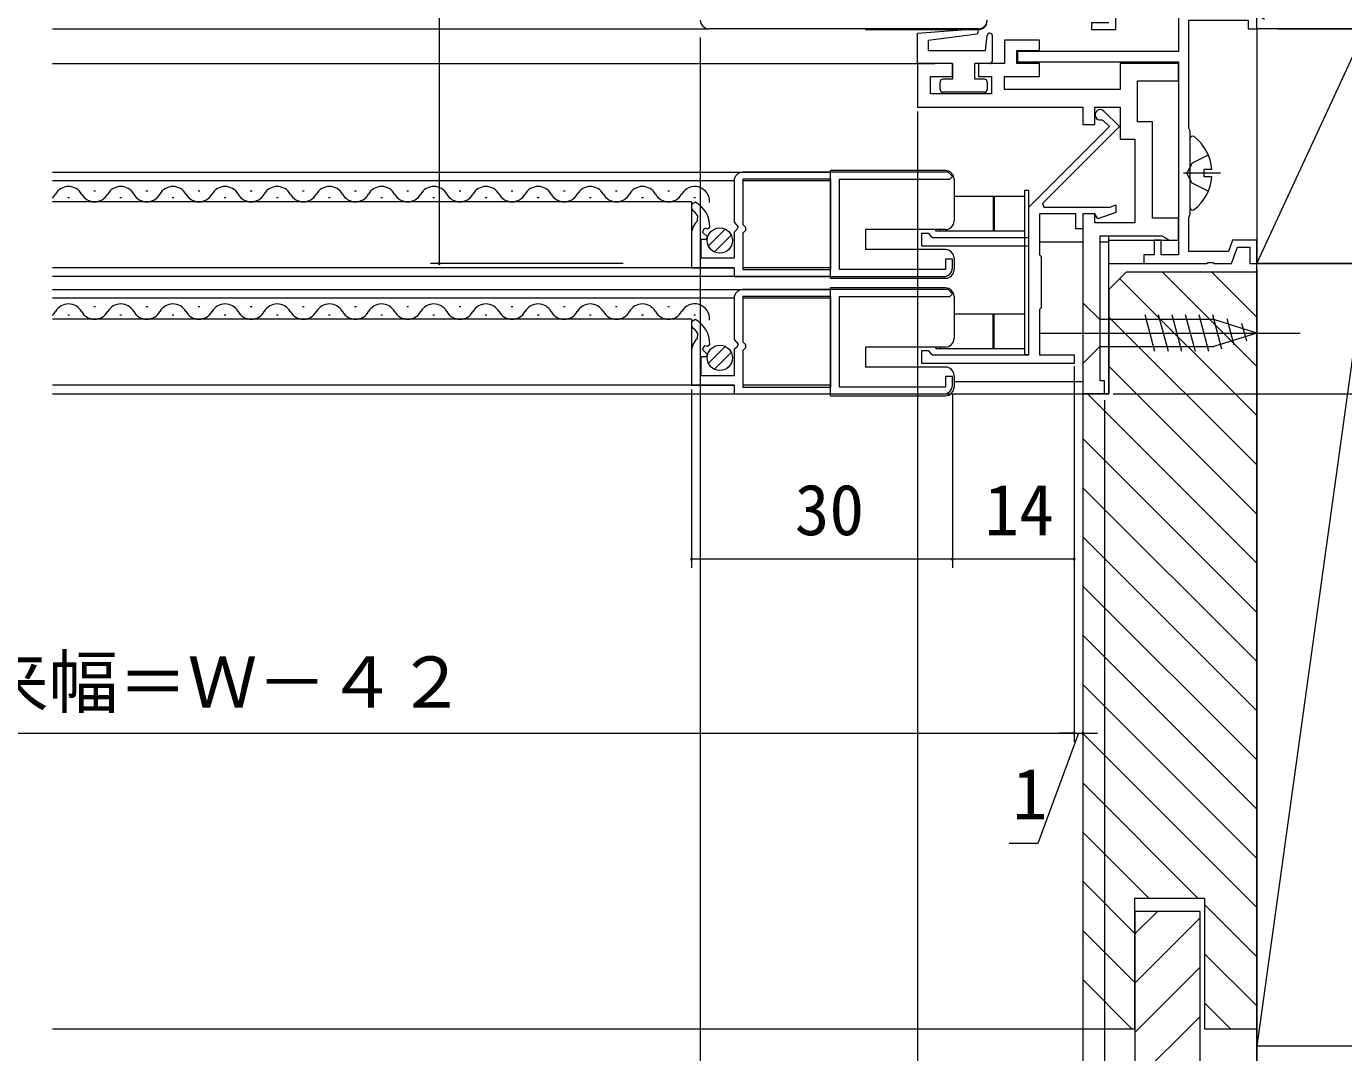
# Model space of a CAD drawing. Units: millimetres, scale not verified. Extents: x -1189 to -189, y -840 to 760.
# Drawn here: x -494.9 to -343.4, y 33.8 to 151.8 of the extents above; entities that cross this region are included whole.
import ezdxf
from ezdxf.enums import TextEntityAlignment as Align

# ---------------------------------------------------------------- set-up
doc = ezdxf.new("R2010")
doc.units = ezdxf.units.MM
doc.header["$LTSCALE"] = 4
doc.linetypes.add('CHAIN2', pattern=[12, 9, -1, 1, -1])
doc.linetypes.add('DASHED3', pattern=[4, 3, -1])
for name, color, linetype, lineweight in [('0-3_YKK_11', 7, 'Continuous', 9), ('0-4_YKK_12', 2, 'Continuous', 9), ('0-5_YSS_K', 3, 'Continuous', 9), ('0-6_YKK_13', 4, 'Continuous', 9), ('0-7_YKK_D', 6, 'Continuous', 9)]:
    doc.layers.add(name, color=color, linetype=linetype, lineweight=lineweight)
doc.styles.add('ＭＳ ゴシック', font='')
doc.styles.get('ＭＳ ゴシック').set_extended_font_data('MS Gothic')

msp = doc.modelspace()

# ---------------------------------------------------------------- linework, layer by layer
at = {"layer": '0-3_YKK_11'}
for p, q in [((-362.418, 183.501), (-362.418, 148.901)), ((-385.418, 151.506), (-416.418, 151.506)), ((-380.918, 148.901), (-380.918, 147.701)), ((-362.418, 148.901), (-380.918, 148.901)), ((-385.418, 147.501), (-385.418, 146.001)), ((-382.418, 147.501), (-385.418, 147.501)), ((-380.918, 147.701), (-362.418, 147.701)), ((-362.418, 147.701), (-362.418, 125.501)), ((-385.418, 146.001), (-383.918, 146.001)), ((-383.918, 146.001), (-383.918, 144.001)), ((-383.918, 144.001), (-390.918, 144.001)), ((-369.118, 144.501), (-382.418, 144.501)), ((-392.418, 142.501), (-373.418, 142.501)), ((-373.418, 142.501), (-373.418, 140.501)), ((-370.994, 142.026), (-369.211, 140.243)), ((-379.618, 130.967), (-370.342, 140.243)), ((-369.211, 140.243), (-378.064, 131.39)), ((-373.418, 140.501), (-372.018, 140.501)), ((-388.914, 135), (-412.514, 135.001)), ((-413.514, 134.001), (-413.514, 129.27)), ((-412.514, 134.201), (-412.514, 129.001)), ((-402.414, 134.2), (-412.514, 134.201)), ((-402.414, 123.801), (-402.414, 134.2)), ((-402.414, 123.801), (-402.414, 134.2)), ((-401.414, 134.2), (-388.714, 134.2)), ((-401.414, 123.801), (-401.414, 134.2)), ((-379.618, 127.501), (-379.618, 130.967)), ((-378.064, 131.39), (-377.904, 131.002)), ((-377.904, 131.002), (-370.271, 131.002)), ((-417.712, 130.009), (-417.782, 129.36)), ((-413.514, 129.27), (-413.061, 128.729)), ((-374.218, 130.202), (-378.418, 130.202)), ((-378.418, 130.202), (-378.418, 125.502)), ((-374.218, 128.502), (-374.218, 130.202)), ((-372.018, 130.202), (-373.418, 130.202)), ((-373.418, 130.202), (-373.418, 128.502)), ((-372.018, 130.201), (-373.418, 130.201)), ((-373.418, 130.201), (-373.418, 109.501)), ((-362.418, 127.201), (-362.418, 129.701)), ((-361.218, 125.901), (-361.218, 129.804)), ((-390.718, 127.501), (-379.618, 127.501)), ((-373.418, 128.502), (-374.218, 128.502)), ((-379.618, 126.501), (-391.918, 126.501)), ((-379.618, 114.002), (-379.618, 126.501)), ((-366.418, 124.501), (-359.177, 124.501)), ((-413.514, 123.001), (-389.414, 123.001)), ((-412.514, 123.801), (-402.414, 123.801)), ((-389.214, 123.801), (-401.414, 123.801)), ((-388.914, 121.5), (-412.514, 121.501)), ((-402.414, 120.701), (-412.514, 120.701)), ((-402.414, 110.301), (-402.414, 120.701)), ((-402.414, 110.301), (-402.414, 120.701)), ((-401.414, 110.301), (-401.414, 120.701)), ((-401.414, 120.701), (-388.714, 120.701)), ((-417.712, 116.509), (-417.782, 115.86)), ((-390.718, 114.002), (-379.618, 114.002)), ((-374.418, 113.002), (-391.918, 113.002)), ((-413.514, 109.501), (-389.414, 109.501)), ((-412.514, 110.301), (-402.414, 110.301)), ((-389.214, 110.301), (-401.414, 110.301)), ((-373.418, 109.501), (-370.918, 109.501))]:
    msp.add_line(p, q, dxfattribs=at)
for points in [[(-370.418, 152.2), (-372.418, 152.2), (-372.418, 151.4), (-369.618, 151.4), (-369.618, 152.9), (-363.418, 152.9)], [(-361.218, 129.804), (-361.143, 130.002), (-361.068, 130.201), (-361.068, 139.701), (-361.128, 139.844), (-361.218, 140.058), (-361.218, 152.501), (-354.418, 152.501), (-354.418, 151.501), (-353.418, 151.501), (-353.418, 152.774), (-353.118, 152.947), (-352.518, 152.601)], [(-382.418, 144.501), (-382.418, 146.001), (-378.418, 146.001), (-378.418, 147.501), (-381.018, 147.501), (-381.018, 149.001), (-378.418, 149.001), (-378.418, 150.201), (-382.418, 150.201), (-382.418, 147.501)], [(-390.918, 144.001), (-390.918, 146.001), (-388.418, 146.001), (-388.418, 147.501), (-392.418, 147.501), (-392.418, 142.501)], [(-362.418, 129.701), (-365.418, 129.701), (-365.418, 140.801), (-367.118, 140.801), (-367.118, 145.501), (-362.418, 145.501), (-362.418, 147.501), (-369.118, 147.501), (-369.118, 144.501)], [(-372.018, 140.501), (-372.018, 142.501), (-369.118, 142.501), (-369.118, 138.801), (-367.418, 138.801), (-367.418, 129.201), (-372.018, 129.201), (-372.018, 130.201)], [(-370.342, 140.243), (-371.03, 140.931), (-371.301, 141.013)], [(-388.714, 134.2), (-388.414, 134.5), (-388.914, 135)], [(-417.967, 131.562), (-418.414, 131.301), (-418.414, 130.83), (-418.285, 130.583)], [(-370.271, 131.002), (-369.618, 131.239), (-369.618, 130.388), (-371.69, 129.634), (-372.018, 130.202)], [(-412.514, 129.001), (-412.214, 128.701), (-412.214, 128.301), (-412.514, 128.001), (-412.514, 123.801)], [(-418.414, 127.901), (-418.414, 124.001), (-413.514, 124.001), (-413.514, 123.001)], [(-413.061, 128.729), (-413.214, 128.401), (-413.514, 128.101), (-413.514, 125.101), (-417.314, 125.101), (-417.314, 127.301), (-416.697, 127.301), (-416.59, 127.56), (-417.155, 128.125), (-416.885, 128.593), (-416.566, 128.508), (-416.314, 128.699)], [(-391.918, 126.501), (-391.918, 128.001), (-391.218, 128.001), (-390.918, 127.701), (-390.718, 127.501)], [(-370.918, 109.501), (-370.918, 111.001), (-371.418, 111.001), (-371.418, 127.701), (-364.351, 127.701), (-363.918, 127.45), (-363.485, 127.201), (-362.418, 127.201)], [(-362.418, 125.501), (-364.418, 125.501), (-364.418, 127.198), (-365.218, 127.198), (-365.218, 125.501), (-366.418, 125.501), (-366.418, 124.501)], [(-359.177, 124.501), (-358.993, 124.621), (-358.443, 124.621), (-358.26, 124.501), (-356.318, 124.501), (-355.626, 126.401), (-354.218, 126.401), (-354.218, 124.501), (-353.418, 124.501), (-353.418, 127.201), (-356.187, 127.201), (-356.66, 125.901), (-361.218, 125.901)], [(-388.414, 124.001), (-388.414, 125.001), (-389.214, 125.001), (-389.214, 123.801)], [(-378.418, 125.502), (-378.218, 125.302), (-378.218, 119.402), (-378.418, 119.202), (-378.418, 114.002), (-374.418, 114.002), (-374.418, 113.002)], [(-388.714, 120.701), (-388.414, 121), (-388.914, 121.5)], [(-413.514, 120.501), (-413.514, 115.77), (-413.061, 115.229), (-413.214, 114.901), (-413.514, 114.601), (-413.514, 111.601), (-417.314, 111.601), (-417.314, 113.801), (-416.697, 113.801), (-416.59, 114.059), (-417.155, 114.625), (-416.885, 115.093), (-416.566, 115.008), (-416.314, 115.199)], [(-412.514, 120.701), (-412.514, 115.501), (-412.214, 115.201), (-412.214, 114.801), (-412.514, 114.501), (-412.514, 110.301)], [(-417.967, 118.062), (-418.414, 117.801), (-418.414, 117.329), (-418.285, 117.083)], [(-418.414, 114.401), (-418.414, 110.501), (-413.514, 110.501), (-413.514, 109.501)], [(-391.918, 113.002), (-391.918, 114.502), (-391.218, 114.502), (-390.918, 114.202), (-390.718, 114.002)], [(-388.414, 110.501), (-388.414, 111.501), (-389.214, 111.501), (-389.214, 110.301)]]:
    msp.add_lwpolyline(points, dxfattribs=at)
for centre, radius, start, end in [((-416.418, 152.506), 1, 180, 269.99998), ((-385.418, 152.506), 1, 270.00003, 0.00002), ((-371.418, 141.602), 0.6, 45.00002, 281.25099), ((-412.514, 134.001), 1, 90.00134, 180.00133), ((-419.564, 128.732), 2.25, 34.59377, 55.35054), ((-419.564, 128.732), 3.25, 359.42047, 60.56331), ((-416.414, 127.901), 2, 133.13336, 180.00029), ((-389.414, 124.001), 1, 270, 359.99998), ((-412.514, 120.501), 1, 90.00134, 180.00133), ((-419.564, 115.232), 2.25, 34.59377, 55.35054), ((-419.564, 115.232), 3.25, 359.42047, 60.56331), ((-416.414, 114.401), 2, 133.13336, 180.00029), ((-389.414, 110.501), 1, 270, 359.99998)]:
    msp.add_arc(centre, radius, start, end, dxfattribs=at)
at = {"layer": '0-4_YKK_12'}
for p, q in [((-491.92, 151.506), (-416.418, 151.506)), ((-491.92, 147.501), (-390.418, 147.501)), ((-491.918, 135.001), (-402.418, 135.001)), ((-413.514, 134.001), (-491.918, 134.001)), ((-402.418, 134.001), (-412.514, 134.001)), ((-490.156, 132.101), (-489.956, 132.101)), ((-487.155, 132.861), (-486.956, 132.861)), ((-484.155, 132.101), (-483.956, 132.101)), ((-481.155, 132.861), (-480.956, 132.861)), ((-478.155, 132.101), (-477.955, 132.101)), ((-475.155, 132.861), (-474.955, 132.861)), ((-472.155, 132.101), (-471.955, 132.101)), ((-469.155, 132.861), (-468.956, 132.861)), ((-466.155, 132.101), (-465.956, 132.101)), ((-463.155, 132.861), (-462.956, 132.861)), ((-460.155, 132.101), (-459.955, 132.101)), ((-457.155, 132.861), (-456.955, 132.861)), ((-454.155, 132.101), (-453.956, 132.101)), ((-451.155, 132.861), (-450.956, 132.861)), ((-448.155, 132.101), (-447.956, 132.101)), ((-445.155, 132.861), (-444.956, 132.861)), ((-442.155, 132.101), (-441.955, 132.101)), ((-439.155, 132.861), (-438.956, 132.861)), ((-436.155, 132.101), (-435.956, 132.101)), ((-433.155, 132.861), (-432.956, 132.861)), ((-430.156, 132.101), (-429.956, 132.101)), ((-427.155, 132.861), (-426.956, 132.861)), ((-424.155, 132.101), (-423.956, 132.101)), ((-421.155, 132.861), (-420.956, 132.861)), ((-418.155, 132.101), (-417.955, 132.101)), ((-418.418, 131.601), (-491.918, 131.601)), ((-418.418, 131.601), (-418.418, 124.001)), ((-370.419, 109.501), (-370.419, 127.701)), ((-378.418, 127.001), (-373.418, 127.001)), ((-378.418, 127.001), (-373.418, 127.001)), ((-371.418, 127.001), (-370.419, 127.001)), ((-370.419, 127.201), (-362.418, 127.201)), ((-370.419, 124.501), (-362.118, 124.501)), ((-413.514, 124.001), (-491.918, 124.001)), ((-402.418, 123.001), (-491.918, 123.001)), ((-402.418, 124.001), (-412.514, 124.001)), ((-491.918, 121.501), (-402.435, 121.501)), ((-413.514, 120.501), (-491.918, 120.501)), ((-402.418, 120.501), (-412.514, 120.501)), ((-490.156, 118.601), (-489.956, 118.601)), ((-487.156, 119.561), (-486.956, 119.561)), ((-484.156, 118.601), (-483.956, 118.601)), ((-481.155, 119.561), (-480.956, 119.561)), ((-478.156, 118.601), (-477.956, 118.601)), ((-475.156, 119.561), (-474.955, 119.561)), ((-472.156, 118.601), (-471.956, 118.601)), ((-469.156, 119.561), (-468.956, 119.561)), ((-466.156, 118.601), (-465.956, 118.601)), ((-463.155, 119.561), (-462.956, 119.561)), ((-460.156, 118.601), (-459.956, 118.601)), ((-457.156, 119.561), (-456.955, 119.561)), ((-454.156, 118.601), (-453.956, 118.601)), ((-451.156, 119.561), (-450.956, 119.561)), ((-448.156, 118.601), (-447.956, 118.601)), ((-445.156, 119.561), (-444.956, 119.561)), ((-442.156, 118.601), (-441.956, 118.601)), ((-439.156, 119.561), (-438.956, 119.561)), ((-436.156, 118.601), (-435.956, 118.601)), ((-433.156, 119.561), (-432.956, 119.561)), ((-430.156, 118.601), (-429.956, 118.601)), ((-427.156, 119.561), (-426.956, 119.561)), ((-424.156, 118.601), (-423.956, 118.601)), ((-421.155, 119.561), (-420.956, 119.561)), ((-418.155, 118.601), (-417.956, 118.601)), ((-418.418, 118.101), (-491.918, 118.101)), ((-418.418, 118.101), (-418.418, 110.501)), ((-373.418, 110.901), (-388.218, 110.901)), ((-491.92, 109.501), (-370.419, 109.501)), ((-413.514, 110.501), (-491.918, 110.501)), ((-402.418, 110.501), (-412.514, 110.501))]:
    msp.add_line(p, q, dxfattribs=at)
for centre, start, end in [((-490.056, 131.643), 29.19913, 150.8004), ((-484.055, 131.643), 29.19913, 150.8004), ((-478.055, 131.643), 29.19913, 150.8004), ((-472.056, 131.643), 29.19913, 150.8004), ((-466.055, 131.643), 29.19913, 150.8004), ((-460.055, 131.643), 29.19913, 150.8004), ((-454.056, 131.643), 29.19913, 150.8004), ((-448.055, 131.643), 29.19913, 150.8004), ((-442.056, 131.643), 29.19913, 150.8004), ((-436.055, 131.643), 29.19913, 150.8004), ((-430.055, 131.643), 29.19913, 150.8004), ((-424.056, 131.643), 29.19913, 150.8004), ((-418.055, 131.643), 355.32947, 150.8004), ((-493.055, 133.319), 311.43327, 330.80913), ((-487.055, 133.319), 209.1904, 330.80913), ((-481.056, 133.319), 209.1904, 330.80913), ((-475.055, 133.319), 209.1904, 330.80913), ((-469.055, 133.319), 209.1904, 330.80913), ((-463.056, 133.319), 209.1904, 330.80913), ((-457.056, 133.319), 209.1904, 330.80913), ((-451.055, 133.319), 209.1904, 330.80913), ((-445.055, 133.319), 209.1904, 330.80913), ((-439.056, 133.319), 209.1904, 330.80913), ((-433.055, 133.319), 209.1904, 330.80913), ((-427.055, 133.319), 209.1904, 330.80913), ((-421.056, 133.319), 209.1904, 330.80913), ((-490.056, 118.143), 29.19913, 150.8004), ((-484.056, 118.143), 29.19913, 150.8004), ((-478.056, 118.143), 29.19913, 150.8004), ((-472.056, 118.143), 29.19913, 150.8004), ((-466.056, 118.143), 29.19913, 150.8004), ((-460.056, 118.143), 29.19913, 150.8004), ((-454.056, 118.143), 29.19913, 150.8004), ((-448.056, 118.143), 29.19913, 150.8004), ((-442.056, 118.143), 29.19913, 150.8004), ((-436.056, 118.143), 29.19913, 150.8004), ((-430.056, 118.143), 29.19913, 150.8004), ((-424.056, 118.143), 29.19913, 150.8004), ((-418.056, 118.143), 355.33022, 150.8004), ((-493.056, 119.819), 311.43591, 330.80913), ((-487.056, 119.819), 209.1904, 330.80913), ((-481.056, 119.819), 209.1904, 330.80913), ((-475.056, 119.819), 209.1904, 330.80913), ((-469.056, 119.819), 209.1904, 330.80913), ((-463.056, 119.819), 209.1904, 330.80913), ((-457.056, 119.819), 209.1904, 330.80913), ((-451.056, 119.819), 209.1904, 330.80913), ((-445.055, 119.819), 209.1904, 330.80913), ((-439.056, 119.819), 209.1904, 330.80913), ((-433.056, 119.819), 209.1904, 330.80913), ((-427.056, 119.819), 209.1904, 330.80913), ((-421.056, 119.819), 209.1904, 330.80913)]:
    msp.add_arc(centre, 1.718, start, end, dxfattribs=at)
at = {"layer": '0-5_YSS_K'}
for p, q in [((-340.922, 151.501), (-353.422, 151.501)), ((-351.022, 151.501), (-306.022, 151.501)), ((-340.922, 124.501), (-353.422, 124.501)), ((-353.422, 34.501), (-353.422, 124.501)), ((-340.922, 124.501), (-353.422, 34.501)), ((-368.422, 123.5), (-370.422, 121.5)), ((-369.168, 122.754), (-353.422, 107.008)), ((-353.422, 123.5), (-368.422, 123.5)), ((-364.258, 123.5), (-353.422, 112.665)), ((-358.599, 123.498), (-353.422, 118.321)), ((-353.422, 36.5), (-353.422, 123.5)), ((-370.422, 121.5), (-370.422, 109.5)), ((-370.422, 118.351), (-353.422, 101.351)), ((-370.422, 112.694), (-353.422, 95.694)), ((-370.422, 109.5), (-373.422, 109.5)), ((-373.422, 109.5), (-373.422, 36.5)), ((-372.883, 109.498), (-353.422, 90.037)), ((-373.422, 104.38), (-353.422, 84.38)), ((-373.422, 98.724), (-353.422, 78.723)), ((-373.422, 93.067), (-353.422, 73.067)), ((-373.422, 87.41), (-353.422, 67.41)), ((-373.422, 81.753), (-353.422, 61.753)), ((-373.422, 76.096), (-353.422, 56.096)), ((-373.422, 70.439), (-353.422, 50.439)), ((-373.422, 64.782), (-360.138, 51.498)), ((-373.422, 59.126), (-365.795, 51.498)), ((-373.422, 53.469), (-367.422, 47.469)), ((-367.425, 47.398), (-364.822, 50.001)), ((-367.425, 50.001), (-367.425, 10.001)), ((-359.925, 50.001), (-367.425, 50.001)), ((-367.422, 36.5), (-367.422, 51.5)), ((-367.422, 51.5), (-359.422, 51.5)), ((-359.925, 22.001), (-359.925, 50.001)), ((-359.422, 51.5), (-359.422, 36.5)), ((-359.422, 50.782), (-353.422, 44.782)), ((-367.425, 41.741), (-359.925, 49.241)), ((-373.422, 47.812), (-367.422, 41.812)), ((-359.422, 45.125), (-353.422, 39.125)), ((-367.425, 36.084), (-359.925, 43.584)), ((-373.422, 42.155), (-367.765, 36.498)), ((-359.422, 39.469), (-356.451, 36.498)), ((-367.425, 30.427), (-359.925, 37.927)), ((-491.922, 36.498), (-370.921, 36.498)), ((-373.422, 36.5), (-367.422, 36.5)), ((-359.422, 36.5), (-353.422, 36.5)), ((-353.422, 22.001), (-353.422, 34.501)), ((-340.922, 34.501), (-353.422, 34.501)), ((-205.926, 34.501), (-353.422, 34.501))]:
    msp.add_line(p, q, dxfattribs=at)
for points in [[(-353.422, 124.501), (-340.922, 124.501), (-340.922, 151.501)], [(-353.422, 151.501), (-353.422, 124.501), (-340.922, 151.501)]]:
    msp.add_lwpolyline(points, dxfattribs=at)
at = {"layer": '0-6_YKK_13'}
for p, q in [((-398.418, 151.505), (-398.418, 151.405)), ((-398.418, 151.405), (-385.418, 151.405)), ((-392.418, 151.001), (-385.824, 151.481)), ((-392.418, 147.501), (-392.418, 151.001)), ((-391.218, 150.201), (-385.587, 150.931)), ((-391.218, 150.201), (-391.218, 149.001)), ((-384.618, 149.001), (-384.416, 150.735)), ((-383.818, 147.801), (-383.818, 150.701)), ((-391.218, 149.001), (-384.618, 149.001)), ((-388.418, 147.501), (-392.418, 147.501)), ((-388.418, 147.501), (-388.418, 145.701)), ((-384.118, 147.501), (-385.818, 147.501)), ((-388.418, 145.701), (-389.518, 145.701)), ((-389.818, 144.501), (-389.818, 145.401)), ((-384.718, 144.201), (-389.518, 144.201)), ((-384.418, 145.401), (-384.418, 144.501)), ((-361.068, 130.928), (-361.068, 138.88)), ((-389.218, 135.201), (-402.418, 135.201)), ((-402.418, 122.801), (-402.418, 135.201)), ((-358.585, 135.329), (-359.468, 135.329)), ((-388.218, 134.201), (-388.218, 129.401)), ((-380.118, 132.211), (-388.218, 132.211)), ((-383.718, 132.211), (-383.718, 128.21)), ((-383.598, 132.211), (-383.598, 128.21)), ((-380.118, 132.911), (-380.118, 114.001)), ((-379.618, 132.906), (-380.118, 132.906)), ((-379.618, 114.001), (-379.618, 132.911)), ((-416.48, 126.536), (-414.555, 128.461)), ((-415.773, 125.829), (-413.848, 127.754)), ((-398.418, 128.401), (-398.418, 126.101)), ((-389.218, 128.401), (-398.418, 128.401)), ((-390.318, 128.21), (-390.318, 128.401)), ((-380.118, 128.21), (-390.318, 128.21)), ((-389.818, 128.21), (-389.818, 128.401)), ((-389.218, 126.101), (-398.418, 126.101)), ((-388.218, 125.101), (-388.218, 123.801)), ((-402.418, 122.801), (-389.218, 122.801)), ((-402.418, 109.301), (-402.418, 121.701)), ((-389.218, 121.701), (-402.418, 121.701)), ((-388.218, 120.701), (-388.218, 115.901)), ((-373.419, 119.998), (-373.419, 112.998)), ((-373.419, 119.998), (-371.469, 118.048)), ((-388.218, 118.706), (-380.118, 118.706)), ((-383.718, 114.706), (-383.718, 118.702)), ((-383.598, 114.706), (-383.598, 118.702)), ((-365.126, 114.398), (-366.251, 118.598)), ((-363.573, 114.398), (-364.698, 118.598)), ((-362.02, 114.398), (-363.145, 118.598)), ((-360.467, 114.398), (-361.592, 118.598)), ((-358.914, 114.398), (-360.039, 118.598)), ((-357.43, 114.657), (-358.486, 118.598)), ((-371.469, 118.048), (-371.469, 114.948)), ((-358.335, 118.048), (-371.469, 118.048)), ((-353.42, 116.498), (-358.335, 118.048)), ((-355.998, 115.108), (-356.812, 118.144)), ((-354.566, 115.56), (-355.116, 117.609)), ((-353.42, 116.498), (-358.335, 114.948)), ((-416.48, 113.042), (-414.555, 114.967)), ((-415.773, 112.335), (-413.848, 114.26)), ((-398.418, 114.901), (-398.418, 112.601)), ((-389.218, 114.901), (-398.418, 114.901)), ((-390.318, 114.901), (-390.318, 114.706)), ((-380.118, 114.706), (-390.318, 114.706)), ((-389.818, 114.901), (-389.818, 114.706)), ((-379.618, 114.006), (-380.118, 114.006)), ((-373.419, 112.998), (-371.469, 114.948)), ((-371.469, 114.948), (-358.335, 114.948)), ((-389.218, 112.601), (-398.418, 112.601)), ((-388.218, 111.601), (-388.218, 110.301)), ((-402.418, 109.301), (-389.218, 109.301))]:
    msp.add_line(p, q, dxfattribs=at)
at = {"layer": '0-6_YKK_13', "linetype": 'DASHED3'}
for p, q in [((-358.991, 136.979), (-360.856, 136.049)), ((-360.856, 136.049), (-361.465, 134.904)), ((-360.856, 133.759), (-361.465, 134.904)), ((-358.991, 132.829), (-360.856, 133.759))]:
    msp.add_line(p, q, dxfattribs=at)
at = {"layer": '0-6_YKK_13', "linetype": 'CHAIN2'}
for p, q in [((-357.568, 134.904), (-361.838, 134.904)), ((-378.42, 116.498), (-348.42, 116.498))]:
    msp.add_line(p, q, dxfattribs=at)
at = {"layer": '0-6_YKK_13'}
for points in [[(-384.718, 145.701), (-385.818, 145.701), (-385.818, 147.501)], [(-358.585, 134.479), (-359.468, 134.479), (-359.468, 135.329)]]:
    msp.add_lwpolyline(points, dxfattribs=at)
for centre in [(-415.164, 127.145), (-415.164, 113.651)]:
    msp.add_circle(centre, 1.45, dxfattribs=at)
for centre, radius, start, end in [((-385.718, 151.201), 0.3, 295.86578, 110.6162), ((-385.418, 152.405), 1, 270, 0), ((-384.118, 150.701), 0.3, 0, 173.35756), ((-384.118, 147.801), 0.3, 270, 0), ((-389.518, 145.401), 0.3, 90, 180), ((-384.718, 145.401), 0.3, 0, 90), ((-389.518, 144.501), 0.3, 180, 270), ((-384.718, 144.501), 0.3, 270, 0), ((-360.794, 138.88), 0.274, 52.2859, 180), ((-363.868, 134.904), 5.3, 4.59941, 52.2859), ((-389.218, 134.201), 1, 359.9996, 90), ((-363.868, 134.904), 5.3, 307.71408, 355.40057), ((-360.794, 130.928), 0.274, 180, 307.71408), ((-389.218, 129.401), 1, 270, 359.9996), ((-389.218, 125.101), 1, 359.9996, 90), ((-389.218, 123.801), 1, 270, 359.9996), ((-389.218, 120.701), 1, 0, 90), ((-389.218, 115.901), 1, 270, 0), ((-389.218, 111.601), 1, 0, 90), ((-389.218, 110.301), 1, 270, 0)]:
    msp.add_arc(centre, radius, start, end, dxfattribs=at)
at = {"layer": '0-7_YKK_D'}
for p, q in [((-447.422, 210.501), (-447.422, 124.501)), ((-417.422, 150.505), (-417.422, -12.999)), ((-392.426, 142.001), (-392.426, -12.999)), ((-426.275, 124.501), (-448.422, 124.501)), ((-352.722, 124.501), (-300.424, 124.501)), ((-353.422, 123.801), (-353.422, -52.999)), ((-353.422, 123.801), (-353.422, -52.999)), ((-374.422, 112.702), (-374.422, 69.502)), ((-374.422, 112.702), (-374.422, 89.501)), ((-374.422, 112.302), (-374.422, 69.501)), ((-418.418, 110.001), (-418.418, 89.501)), ((-388.418, 109.501), (-388.418, 89.501)), ((-388.418, 109.501), (-388.418, 89.501)), ((-369.922, 109.501), (-300.424, 109.501)), ((-373.422, 109.001), (-373.422, 69.502)), ((-373.422, 109.001), (-373.422, -12.999)), ((-373.422, 109.001), (-373.422, -32.999)), ((-370.922, 108.801), (-370.922, -12.999)), ((-392.422, 103.263), (-392.422, -12.999)), ((-373.422, 103.178), (-373.422, -32.999)), ((-353.422, 103.089), (-353.422, -32.999)), ((-373.422, 98.501), (-373.422, -12.999)), ((-388.418, 90.501), (-418.418, 90.501)), ((-374.422, 90.501), (-388.418, 90.501)), ((-612.423, 70.501), (-374.422, 70.501)), ((-373.922, 70.502), (-378.603, 57.822)), ((-374.422, 70.502), (-376.122, 70.502)), ((-374.422, 70.502), (-373.422, 70.502)), ((-378.603, 57.822), (-381.895, 57.822))]:
    msp.add_line(p, q, dxfattribs=at)
msp.add_lwpolyline([(-374.422, 70.502), (-373.422, 70.502), (-371.722, 70.502)], dxfattribs=at)
for centre, start, end in [((-447.422, 124.501), 90, 270), ((-447.422, 124.501), 270, 90), ((-418.418, 90.501), 0, 180), ((-418.418, 90.501), 180, 0), ((-388.418, 90.501), 0, 180), ((-388.418, 90.501), 0, 180), ((-388.418, 90.501), 180, 0), ((-388.418, 90.501), 180, 0), ((-374.422, 90.501), 0, 180), ((-374.422, 90.501), 180, 0), ((-374.422, 70.502), 0, 180), ((-374.422, 70.501), 0, 180), ((-374.422, 70.502), 180, 0), ((-374.422, 70.501), 180, 0), ((-373.422, 70.502), 0, 180), ((-373.422, 70.502), 180, 0)]:
    msp.add_arc(centre, 0.106, start, end, dxfattribs=at)

# ---------------------------------------------------------------- texts
at = {"layer": '0-7_YKK_D', "color": 4, "style": 'ＭＳ ゴシック'}
for s, p in [('30', (-406.549, 91.501)), ('14', (-384.734, 91.501)), ('網戸出来幅＝Ｗ－４２', (-524.355, 71.684)), ('1', (-381.504, 58.822))]:
    msp.add_text(s, height=5.865, dxfattribs=at).set_placement(p, align=Align.BOTTOM_LEFT)

doc.saveas('drawing.dxf')
